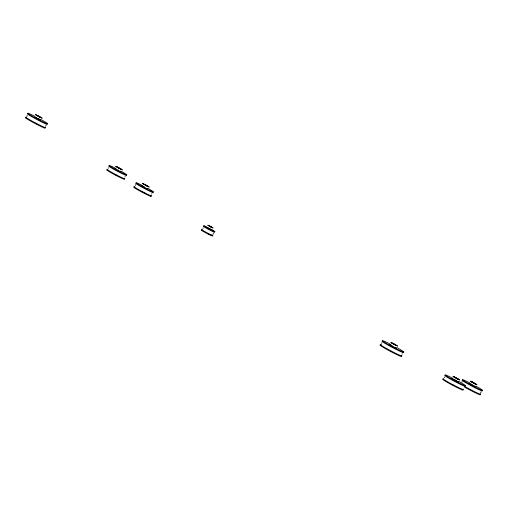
<?xml version="1.0" encoding="UTF-8"?>
<svg xmlns="http://www.w3.org/2000/svg" width="508" height="508" viewBox="0 0 508 508"><rect width="100%" height="100%" fill="white"/><g stroke="black" fill="none" stroke-linecap="round" stroke-linejoin="round"><path stroke-width="0.76" d="M212.884 234.474L213.55 233.02M480.524 393.148L481.178 391.725M45.612 126.219L46.203 125.12M135.712 184.671L135.325 185.515M462.09 381.622L461.88 382.168M108.604 167.716L108.318 168.243M124.936 177.032L125.216 176.511M151.644 194.151L151.93 193.624M402.044 354.241L402.323 353.733M27.337 115.424L26.822 116.275M203.264 227.901L202.952 228.486M381.889 342.824L381.578 343.408M444.608 377.05L444.087 377.901M206.959 227.324L211.988 230.086L211.753 229.864M452.463 378.65L451.841 378.473L458.648 382.08L458.349 381.794M35.179 116.992C32.322 116.065 42.761 121.59 40.31 119.704M115.437 168.662C112.573 167.742 123.019 173.266 120.567 171.38M144.57 193.021L144.113 192.811M208.337 233.915L208.661 233.94M470.008 383.508C465.468 381.483 478.307 388.55 475.399 386.391M142.615 186.011C138.868 184.525 149.092 190.151 147.688 188.741M117.5 175.73L116.98 175.482M390.944 345.008C385.356 342.424 398.932 349.917 396.011 347.739M452.742 378.771L453.428 379.095M35.503 117.138L35.865 117.31M36.951 123.914L36.392 123.641M144.513 184.385L143.466 183.928L146.914 186.042M147.288 186.163L148.495 186.639L147.104 185.75M392.836 343.389L391.789 342.925L395.656 345.25M395.611 345.167L396.811 345.656L395.726 344.913M472.224 382.035L471.176 381.578L473.748 383.242M474.999 383.813L476.199 384.308L475.113 383.565M454.958 377.298L453.892 376.834L456.114 378.25M117.951 167.335L116.586 166.726L118.739 168.104M116.122 168.986L116.51 169.177M144.812 184.531L142.5 183.458L146.037 185.591M146.99 186.017L149.301 187.09L146.799 185.572M142.977 186.182L143.37 186.373M209.645 226.06L208.801 225.673L211.22 227.19M211.201 227.12L212.281 227.559L210.833 226.676M207.963 233.744L207.289 233.401M472.523 382.181L470.211 381.108L473.38 382.988M474.701 383.667L477.012 384.74L474.821 383.4M470.694 383.832L471.081 384.023M391.306 345.18L392.113 345.58M457.441 378.93L458.934 379.571L457.848 378.828M39.535 116.973L41.3 117.748L39.656 116.694M36.258 117.5L36.671 117.71M144.469 184.296L145.129 184.69M147.333 186.252L146.342 185.693M116.681 175.336L116.034 175.012M143.542 192.538L142.894 192.208M209.874 226.174L207.766 225.171L210.877 227.019M210.979 227.006L213.087 228.009L209.969 226.162M208.204 227.901L208.534 228.06M472.18 381.952L473.17 382.511M474.389 383.508L475.043 383.902M392.792 343.3L393.783 343.859M393.452 343.687L390.823 342.462L393.992 344.335M454.914 377.209L457.937 378.809M39.218 116.808L42.183 118.218L39.338 116.523M118.027 167.31L119.355 168.002M118.599 167.665L115.646 166.262L118.808 168.142M144.882 184.506L145.459 184.861M143.789 186.582L144.666 187.033M209.633 225.99L210.109 226.295M472.599 382.156L474.79 383.318M474.059 383.343L474.631 383.692M471.5 384.232L472.376 384.683M457.365 378.955L452.952 376.371L456.66 378.111M391.217 351.206L391.547 351.377M38.887 116.637L39.37 116.948M35.439 123.152L35.763 123.323M119.145 168.319L122.441 169.894L119.615 168.199M145.32 184.728L145.796 185.033M473.716 383.165L474.193 383.47M393.643 343.725L394.976 344.43M394.329 344.513L397.624 346.088L395.434 344.748M456.451 378.428L459.746 380.003L456.921 378.308M454.673 379.717L455.111 379.946M39.097 116.326L35.389 114.592L38.925 116.719M37.554 118.161L37.998 118.396M118.732 168.161L121.628 169.462L120.25 168.548M117.805 169.837L118.256 170.072M145.764 184.956L146.209 185.198M115.697 174.835L115.291 174.619M210.318 226.339L210.668 226.53M142.551 192.03L142.145 191.814M209.22 228.416L209.569 228.6M473.475 382.613L473.926 382.848M394.087 343.96L394.532 344.195M469.925 389.503L470.268 389.687M452.666 384.766L453.003 384.943M39.535 116.561L36.379 115.081L38.557 116.465M119.278 168.021L120.218 168.472M146.133 185.217L146.653 185.433M455.562 380.181L456 380.422M38.437 118.637L38.868 118.872M146.469 185.395L147.079 185.668M209.912 228.784L210.566 229.146M474.186 383.045L475.202 383.546M394.799 344.392L395.402 344.665M395.122 344.576L395.815 344.894M456.432 380.657L456.838 380.879M39.275 119.101L40.005 119.52M119.913 170.993L120.263 171.196M146.768 188.189L147.117 188.392M210.864 229.318L211.582 229.749M474.485 385.839L474.828 386.042M395.097 347.186L395.44 347.389M212.528 235.966A6.382 0.356 27.9 0 1 206.096 233.045A6.382 0.356 27.9 0 1 201.981 230.283M210.801 234.829A6.382 0.356 27.9 0 1 211.309 235.134M211.741 235.407A6.382 0.356 27.9 0 1 212.096 235.636M211.95 229.686A6.382 0.356 27.9 0 1 213.633 231.197A6.382 0.356 27.9 0 1 204.838 226.543A6.382 0.356 27.9 0 1 206.959 227.051M214.395 231.978A6.382 0.356 27.9 0 1 208.871 229.584A6.382 0.356 27.9 0 1 203.721 226.327M212.674 235.236A6.382 0.356 27.9 0 1 206.775 232.645A6.382 0.356 27.9 0 1 202.292 229.692M41.123 119.621A11.246 0.629 27.9 0 1 45.555 123.063A11.246 0.629 27.9 0 1 29.521 114.579A11.246 0.629 27.9 0 1 34.728 116.237M44.831 127.718A11.246 0.629 27.9 0 1 40.653 126.327L39.51 125.768A11.246 0.629 27.9 0 1 27.699 119.348L26.93 118.866A11.246 0.629 27.9 0 1 26.003 117.754M46.869 123.863A11.246 0.629 27.9 0 1 37.776 119.99A11.246 0.629 27.9 0 1 27.673 113.798M45.447 127.375A11.246 0.629 27.9 0 1 34.747 122.561A11.246 0.629 27.9 0 1 26.314 117.164M464.712 385.794A11.582 0.648 27.9 0 1 454.679 381.451A11.582 0.648 27.9 0 1 445.325 375.533M462.991 389.052A11.582 0.648 27.9 0 1 453.625 385.058A11.582 0.648 27.9 0 1 443.224 378.682M462.991 389.903A11.582 0.648 27.9 0 1 458.375 388.207L457.194 387.636A11.582 0.648 27.9 0 1 445.033 381.025L444.246 380.53A11.582 0.648 27.9 0 1 443.287 379.387M462.191 389.299A11.582 0.648 27.9 0 1 462.674 389.642M458.788 381.438A11.582 0.648 27.9 0 1 463.353 384.981A11.582 0.648 27.9 0 1 446.843 376.244A11.582 0.648 27.9 0 1 452.203 377.958M476.002 386.163A11.417 0.635 27.9 0 1 480.505 389.649A11.417 0.635 27.9 0 1 464.229 381.038A11.417 0.635 27.9 0 1 469.513 382.727M480.111 394.564A11.417 0.635 27.9 0 1 475.558 392.9L474.396 392.328A11.417 0.635 27.9 0 1 464.344 386.963M480.422 393.973A11.417 0.635 27.9 0 1 475.869 392.303A11.417 0.635 27.9 0 1 464.661 386.372M481.838 390.462A11.417 0.635 27.9 0 1 472.611 386.525A11.417 0.635 27.9 0 1 462.356 380.244M147.822 188.354A9.906 0.552 27.9 0 1 151.733 191.383A9.906 0.552 27.9 0 1 137.611 183.915A9.906 0.552 27.9 0 1 142.196 185.376M150.4 195.72A9.906 0.552 27.9 0 1 147.13 194.786L146.126 194.297A9.906 0.552 27.9 0 1 135.725 188.646L135.045 188.22A9.906 0.552 27.9 0 1 134.233 187.242M151.124 195.421A9.906 0.552 27.9 0 1 142.545 191.706A9.906 0.552 27.9 0 1 134.544 186.652M153.118 192.386A9.906 0.552 27.9 0 1 144.266 188.449A9.906 0.552 27.9 0 1 135.947 183.299M121.018 171.177A10.071 0.565 27.9 0 1 124.993 174.257A10.071 0.565 27.9 0 1 110.636 166.662A10.071 0.565 27.9 0 1 115.297 168.148M124.092 178.892A10.071 0.565 27.9 0 1 120.352 177.641L119.329 177.146A10.071 0.565 27.9 0 1 108.75 171.393L108.064 170.967A10.071 0.565 27.9 0 1 107.232 169.97M124.409 178.295A10.071 0.565 27.9 0 1 115.684 174.523A10.071 0.565 27.9 0 1 107.55 169.374M126.13 175.038A10.071 0.565 27.9 0 1 117.989 171.571A10.071 0.565 27.9 0 1 108.947 166.021M401.453 356.292A12.256 0.686 27.9 0 1 396.564 354.501L395.319 353.892A12.256 0.686 27.9 0 1 382.454 346.9L381.616 346.38A12.256 0.686 27.9 0 1 380.206 345.046M396.869 347.593A12.256 0.686 27.9 0 1 401.701 351.345A12.256 0.686 27.9 0 1 384.232 342.1A12.256 0.686 27.9 0 1 389.903 343.91M401.434 355.422A12.256 0.686 27.9 0 1 390.106 350.45A12.256 0.686 27.9 0 1 381.495 344.78M403.155 352.165A12.256 0.686 27.9 0 1 393.249 347.942A12.256 0.686 27.9 0 1 382.245 341.198"/></g></svg>
